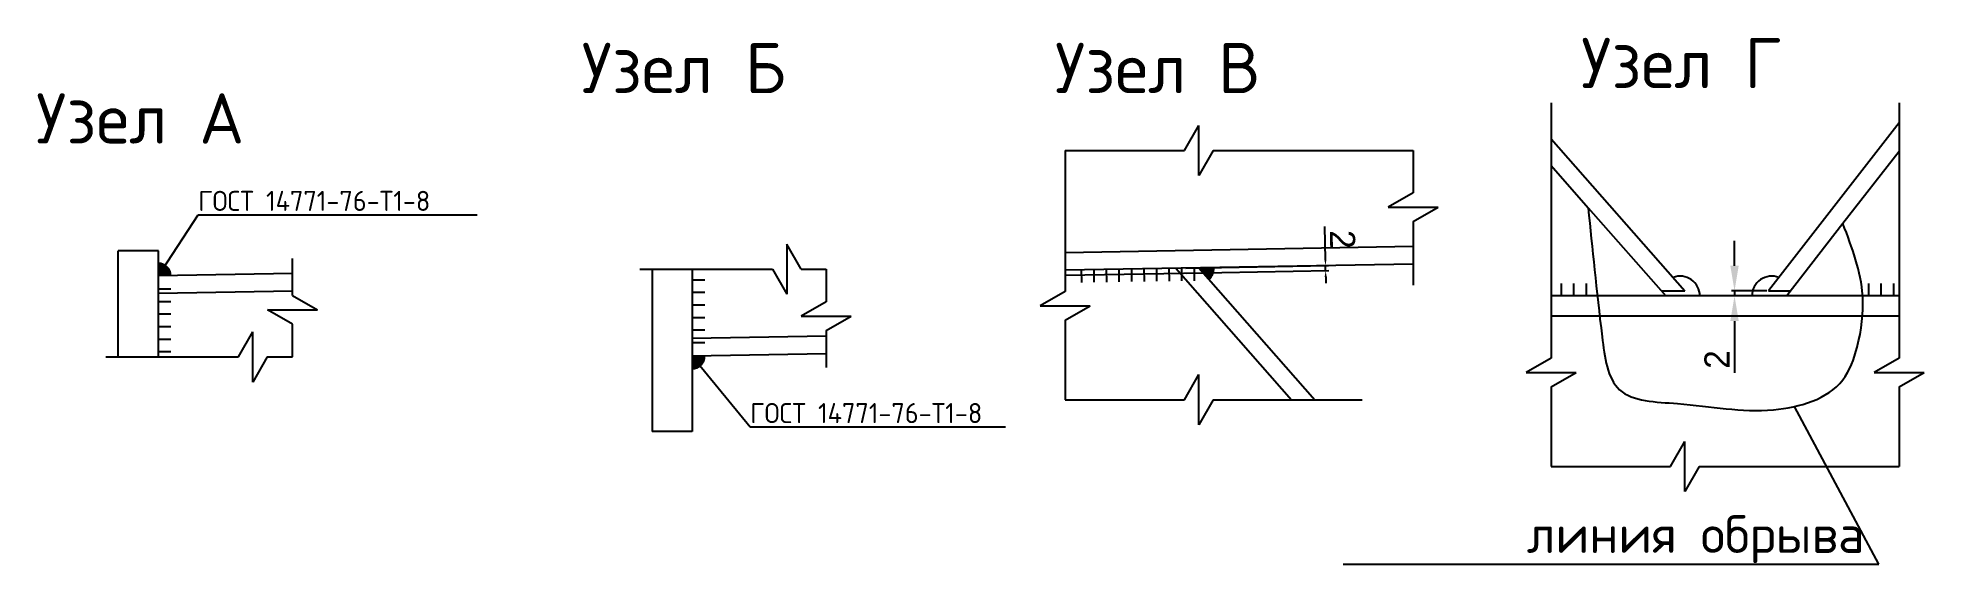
# Model space of a CAD drawing. Header units: millimetres. Extents: x -32 to 720, y -51 to 158.
import ezdxf

# ---------------------------------------------------------------- set-up
doc = ezdxf.new("R2010")
doc.units = ezdxf.units.MM
doc.header["$PDMODE"] = 35
doc.layers.add('Профили', color=150, linetype='Continuous')
doc.layers.add('Стандарт', color=252, linetype='Continuous')
doc.styles.add('GOST-2.304_Type-B', font='GOST Common.ttf')
doc.styles.add('ОСК', font='isocpeur.ttf')
doc.dimstyles.new('ISO-25', dxfattribs={"dimtxt": 2.5, "dimasz": 2.5, "dimexe": 1.25, "dimexo": 0.625, "dimtad": 1, "dimtxsty": 'Standard', "dimcen": 2.5, "dimadec": 0, "dimazin": 0, "dimtfac": 1, "dimtmove": 0, "dimatfit": 3, "dimfxl": 1, "dimarcsym": 0})

# ---------------------------------------------------------------- blocks, each defined once
blk = doc.blocks.new('*D2')
at = {"layer": 'Defpoints', "color": 0, "transparency": 16777216}
for p in [(644.5318987019612, 55.43740505464486), (658.046833123721, 57.43740505464487), (658.046833123721, 55.43740505464487)]:
    blk.add_point(p, dxfattribs=at)
at = {"layer": 'Стандарт', "color": 0, "lineweight": -2, "transparency": 16777216}
for p, q in [((644.5318987019612, 67.43740505464486), (644.5318987019612, 77.43740505464486)), ((657.421833123721, 57.43740505464487), (643.2818987019612, 57.43740505464486)), ((657.421833123721, 55.43740505464487), (643.2818987019612, 55.43740505464486)), ((644.5318987019612, 57.43740505464486), (644.5318987019612, 55.43740505464486)), ((644.5318987019612, 45.43740505464486), (644.5318987019612, 24.77073838797819))]:
    blk.add_line(p, q, dxfattribs=at)
at = {"layer": 'Стандарт', "color": 0, "transparency": 16777216}
for points in [[(642.8652320352945, 67.43740505464486), (646.1985653686278, 67.43740505464486), (644.5318987019612, 57.43740505464486)], [(642.8652320352945, 45.43740505464486), (646.1985653686278, 45.43740505464486), (644.5318987019612, 55.43740505464486)]]:
    blk.add_solid(points, dxfattribs=at)
at = {"layer": 'Стандарт', "color": 0, "transparency": 16777216, "insert": (637.531898701961, 30.10407172131134), "char_height": 10, "attachment_point": 5, "rotation": 90}
blk.add_mtext('2', dxfattribs=at)
blk = doc.blocks.new('*D3')
at = {"layer": 'Defpoints', "color": 0, "transparency": 16777216}
for p in [(425.1573156860047, 66.49173836122526), (425.1923103278605, 64.49204454090105), (481.4244659501531, 67.4764134908531)]:
    blk.add_point(p, dxfattribs=at)
at = {"layer": 'Стандарт', "color": 0, "lineweight": -2, "transparency": 16777216}
for p, q in [((481.3807226478333, 69.97603076625792), (481.1503412556156, 83.14068175005659)), ((425.782220004856, 66.50267418680521), (482.6742745878556, 67.49828514201302)), ((425.8172146467118, 64.502980366481), (482.7092692297114, 65.49859132168882)), ((481.459460592009, 65.47671967052891), (481.4244659501531, 67.4764134908531)), ((481.5032038943288, 62.9771023951241), (481.5469471966486, 60.47748511971929))]:
    blk.add_line(p, q, dxfattribs=at)
at = {"layer": 'Стандарт', "color": 0, "transparency": 16777216}
for points in [[(481.7973255270675, 69.98332131664455), (480.9641197685992, 69.96874021587128), (481.4244659501531, 67.4764134908531)], [(481.919806773563, 62.98439294551073), (481.0866010150947, 62.96981184473746), (481.459460592009, 65.47671967052891)]]:
    blk.add_solid(points, dxfattribs=at)
at = {"layer": 'Стандарт', "color": 0, "transparency": 16777216, "insert": (488.242588671698, 77.93064614235514), "char_height": 10, "attachment_point": 5, "rotation": 271.0025738037654}
blk.add_mtext('2', dxfattribs=at)

msp = doc.modelspace()

# ---------------------------------------------------------------- hatches: boundary and pattern name
at = {"layer": 'Профили'}
h = msp.add_hatch(color=256, dxfattribs=at)
h.dxf.hatch_style = 1
h.paths.add_polyline_path([(15.99999999994179, 68.38075637668226), (15.99999999994179, 63.38075637668226), (20.99923455074895, 63.46824298132196, 0.4090976915103756)])
h = msp.add_hatch(color=256, dxfattribs=at)
h.dxf.hatch_style = 1
h.paths.add_polyline_path([(436.9430144220823, 66.69798808910855), (430.9405575916753, 66.59294509457504), (434.9097304186434, 62.08892587826267, 0.2199302055146235)])
h = msp.add_hatch(color=256, dxfattribs=at)
h.dxf.hatch_style = 1
edge = h.paths.add_edge_path()
edge.add_line((228.8477120840107, 26.48571344339507), (228.8477120840107, 31.4520315689515))
edge.add_line((228.8477120840107, 31.4520315689515), (233.8469466348179, 31.5395181735912))
edge.add_arc((228.903028048866, 31.43052394239203), 4.945119890048713, -90.64092226178212, 1.2629451485706227, ccw=False)

# ---------------------------------------------------------------- linework, layer by layer
for p, q in [((571.3877046224079, 132.3620549375828), (571.3877046224079, 30.61461811129084)), ((710.1979984179488, 132.3620549375828), (710.1979984179488, 30.61461811129084)), ((425.2089367658482, 113.363183023821), (430.9159103180864, 123.363183023821)), ((430.9159103180864, 103.363183023821), (430.9159103180864, 123.363183023821)), ((710.197998418007, 124.412890053567), (658.0468331237207, 57.43740505464484)), ((377.5726058056462, 113.363183023821), (377.5726058056462, 57.23886796378611)), ((377.5726058056462, 113.363183023821), (425.2089367658482, 113.363183023821)), ((436.6228838700918, 113.363183023821), (430.9159103180864, 103.363183023821)), ((436.62288387015, 113.363183023821), (516.3828996012453, 113.363183023821)), ((516.3828996012453, 113.363183023821), (516.3828996012453, 96.52778487585783)), ((571.3877046224079, 117.9641859658313), (624.7270094874548, 57.43740505464484)), ((710.1979984179488, 113.019187755317), (687.7796682810877, 84.22829640497912)), ((571.3877046223497, 107.3766824643517), (586.198654382024, 90.56995591521809)), ((516.3828996013035, 96.52778487589057), (506.3828996013035, 90.82081132388521)), ((506.3828996013035, 90.82081132388521), (526.3828996013035, 90.82081132388521)), ((516.3828996013035, 85.11383777164701), (526.3828996013035, 90.82081132388521)), ((586.198654382024, 90.56995591521809), (617.1592607917846, 55.43740505464484)), ((516.3828996012453, 85.11383777162155), (516.3828996012453, 59.70870049106088)), ((687.7796682810877, 84.22829640497548), (665.3613381442847, 55.43740505464484)), ((266.5683915251284, 76.09746937394812), (266.5683915251284, 56.09746937394812)), ((272.2753650771338, 66.09746937394812), (266.5683915251284, 76.09746937394812)), ((-5.820766091346741e-11, 31.13953875133302), (-5.820766091346741e-11, 73.38075637668226)), ((15.99999999994179, 73.38075637668226), (-5.820766091346741e-11, 73.38075637668226)), ((15.99999999994179, 73.38075637668226), (-5.820766091346741e-11, 73.38075637668226)), ((15.99999999988358, 31.13953875133302), (15.99999999994179, 73.38075637668226)), ((69.46343280514702, 55.58292541896662), (69.46343280508881, 70.34746589779388)), ((516.3828996012453, 75.089257872698), (377.5726058056462, 72.66007773125784)), ((516.3828996012453, 68.08818607975445), (377.5726058056462, 65.65900593831248)), ((69.46343280514702, 64.31636645077378), (15.99999999994179, 63.38075637668226)), ((207.9317560754134, 66.09746937394812), (260.8614179729484, 66.09746937394812)), ((212.8477120840689, 66.09746937394812), (212.8477120840689, 1.452031568951497)), ((228.8477120839525, 66.09746937394812), (228.8477120840689, 1.452031568951497)), ((233.8477120840689, 61.73169733735267), (228.8477120840689, 61.73169733735267)), ((260.8614179728902, 66.09746937394812), (266.5683915251284, 56.09746937394812)), ((272.2753650771338, 66.09746937394812), (282.3111448892159, 66.09746937394812)), ((282.3111448892159, 66.09746937394812), (282.3111448892159, 53.06802981062356)), ((377.5726058056462, 63.65869971175562), (432.6765576551552, 64.62301886912974)), ((384.2014219427365, 60.83009810905241), (384.1286312415032, 65.8295682323569)), ((384.2022347506136, 60.7742721769373), (384.1294440493803, 65.77374230024179)), ((389.200892066001, 60.90288881028937), (389.1281013647676, 65.90235893359386)), ((389.201704873878, 60.84706287817426), (389.1289141726447, 65.84653300147875)), ((394.2003621893236, 60.97567951152632), (394.1275714880903, 65.97514963483081)), ((394.2011749972007, 60.91985357941121), (394.1283842959674, 65.9193237027157)), ((399.1998323126463, 61.04847021276328), (399.127041611413, 66.04794033606777)), ((404.1993024359108, 61.12126091399296), (404.1265117346775, 66.12073103729745)), ((409.1987725592335, 61.19405161522627), (409.1259818580002, 66.19352173853076)), ((414.1982426825562, 61.26684231645959), (414.1254519813228, 66.26631243976408)), ((419.1977128058788, 61.33963301769654), (419.1249221046455, 66.33910314100103)), ((421.7520111051272, 66.4321455310619), (467.8750499163871, 14.09402316233172)), ((424.1971829292015, 61.4124237189335), (424.1243922279682, 66.41189384223799)), ((429.1966530525242, 61.48521442017045), (429.1238623512909, 66.48468454347494)), ((430.9405575916753, 66.59294509457686), (477.2053012287361, 14.09402316233172)), ((575.4798010252416, 55.43740505464484), (575.4798010252416, 60.43740505464484)), ((580.4798010252416, 55.43740505464484), (580.4798010252416, 60.43740505464484)), ((585.4798010252416, 55.43740505464484), (585.4798010252416, 60.43740505464484)), ((698.056199669838, 55.43740505464484), (698.056199669838, 60.43740505464484)), ((703.056199669838, 55.43740505464484), (703.056199669838, 60.43740505464484)), ((708.056199669838, 55.43740505464484), (708.056199669838, 60.43740505464484)), ((20.99999999994179, 58.10109060828108), (15.99999999994179, 58.10109060828108)), ((69.46343280508881, 57.31529465782296), (15.99999999988358, 56.37968458373507)), ((20.99999999994179, 53.10109060828108), (15.99999999994179, 53.10109060828108)), ((69.46343280508881, 55.58292541895935), (79.46343280508881, 49.87595186672115)), ((233.8477120840689, 56.73169733735267), (228.8477120840689, 56.73169733735267)), ((282.3111448892741, 53.06802981056535), (272.3111448892741, 47.36105625855998)), ((377.5726058057044, 57.2388679637279), (367.5726058057044, 51.53189441172253)), ((710.197998418007, 55.43740505464484), (571.3877046224079, 55.43740505464484)), ((615.3967581752222, 57.43740505464484), (624.7270094874548, 57.43740505464484)), ((658.0468331237207, 57.43740505464484), (666.9186591638718, 57.43740505464484)), ((20.99999999994179, 48.10109060828108), (15.99999999994179, 48.10109060828108)), ((59.46343280508881, 49.87595186672115), (79.46343280508881, 49.87595186672115)), ((69.46343280508881, 44.16897831471579), (59.46343280508881, 49.87595186672115)), ((233.8477120840689, 51.73169733735267), (228.8477120840689, 51.73169733735267)), ((233.8477120840689, 46.73169733735267), (228.8477120840689, 46.73169733735267)), ((272.3111448892741, 47.36105625855998), (292.3111448892741, 47.36105625855998)), ((282.3111448892741, 41.65408270632179), (292.3111448892741, 47.36105625855998)), ((367.5726058057044, 51.53189441172253), (387.5726058057044, 51.53189441172253)), ((377.5726058057044, 45.82492085948434), (387.5726058057044, 51.53189441172253)), ((377.5726058056462, 45.82492085945887), (377.572605805588, 14.0940231623299)), ((571.3877046224079, 47.43740505463757), (590.7277977917693, 47.43740505463757)), ((590.7277977917693, 47.43740505463757), (695.5820703519275, 47.4374050546412)), ((695.5820703519275, 47.4374050546412), (710.197998418007, 47.4374050546412)), ((20.99999999994179, 43.10109060828108), (15.99999999994179, 43.10109060828108)), ((20.99999999994179, 38.10109060828108), (15.99999999994179, 38.10109060828108)), ((48.01370588870486, 31.13953875133302), (53.72067944094306, 41.13953875133302)), ((53.72067944094306, 21.13953875133302), (53.72067944094306, 41.13953875133302)), ((69.46343280508881, 31.13953875133302), (69.46343280508881, 44.16897831465758)), ((233.8477120840689, 41.73169733735267), (228.8477120840689, 41.73169733735267)), ((282.3111448892159, 39.38871343599749), (228.8477120839525, 38.45310336189868)), ((282.3111448892159, 41.65408270629632), (282.3111448892159, 26.88954222748725)), ((-4.915956008713692, 31.13953875133302), (48.01370588870486, 31.13953875133302)), ((20.99999999994179, 33.10109060828108), (15.99999999994179, 33.10109060828108)), ((59.42765299294842, 31.13953875133302), (53.72067944094306, 21.13953875133302)), ((59.42765299300663, 31.13953875133302), (69.46343280508881, 31.13953875133302)), ((233.8477120840689, 36.73169733735267), (228.8477120840689, 36.73169733735267)), ((282.3111448892159, 32.3876416430503), (228.8477120840107, 31.4520315689515)), ((571.3877046224661, 30.61461811123263), (561.3877046224661, 24.90764455922726)), ((710.197998418007, 30.61461811123263), (700.197998418007, 24.90764455922726)), ((425.20893676579, 14.0940231623299), (430.9159103180282, 24.0940231623299)), ((430.9159103180282, 4.094023162329904), (430.9159103180282, 24.0940231623299)), ((561.3877046224661, 24.90764455922726), (581.3877046224661, 24.90764455922726)), ((571.3877046224661, 19.20067100698907), (581.3877046224661, 24.90764455922726)), ((700.197998418007, 24.90764455922726), (720.197998418007, 24.90764455922726)), ((710.197998418007, 19.20067100698907), (720.197998418007, 24.90764455922726)), ((571.3877046224079, 19.2006710069636), (571.3877046223497, -12.53022669016536)), ((710.1979984179488, 19.2006710069636), (710.1979984179488, -12.53022669016536)), ((377.572605805588, 14.0940231623299), (425.20893676579, 14.0940231623299)), ((436.6228838700335, 14.0940231623299), (430.9159103180282, 4.094023162329904)), ((436.6228838700918, 14.0940231623299), (496.054652299732, 14.0940231623299)), ((702.1043521530228, -51.42965110343721), (668.4438870615559, 11.39251405486357)), ((228.8477120840689, 1.452031568951497), (212.8477120840689, 1.452031568951497)), ((228.8477120840689, 1.452031568951497), (212.8477120840689, 1.452031568951497)), ((619.0240355825517, -12.53022669016536), (624.7310091347899, -2.530226690165364)), ((624.7310091347899, -22.53022669016536), (624.7310091347899, -2.530226690165364)), ((571.3877046223497, -12.53022669016536), (619.0240355825517, -12.53022669016536)), ((630.4379826867953, -12.53022669016536), (624.7310091347899, -22.53022669016536)), ((630.4379826868535, -12.53022669016536), (710.1979984179488, -12.53022669016536)), ((488.5048566560145, -51.42965110343721), (702.1043521530228, -51.42965110343721))]:
    msp.add_line(p, q, dxfattribs=at)
for centre, radius, start, end in [((15.99999999994179, 63.38075637668226), 5, 1.002573803785072, 90), ((430.9405575916753, 66.59294509457504), 6.003375886230732, 311.3881571847433, 1.002573803785072), ((622.8603420010768, 55.43740505464484), 7.862760461182869, 0, 111.1277398847557), ((659.3662588358275, 55.43740505464484), 7.862760461182869, 68.87226011513164, 180), ((228.8527754234965, 31.45006287121942), 4.994972306193361, 269.9419199933793, 1.026168913324925)]:
    msp.add_arc(centre, radius, start, end, dxfattribs=at)
msp.add_spline([(586.198654382024, 90.56995591521445), (591.717282588128, 39.16852263053261), (598.6659563658759, 18.07806488598544), (621.739139720099, 12.57168921869561), (660.1227170650382, 10.12441114435751), (687.6860885841306, 21.95316233212907), (693.4028297462501, 35.00483107177388), (695.6497170350049, 55.43740505464484), (687.7796682810877, 84.22829640497912)], degree=3, dxfattribs=at)
at = {"layer": 'Стандарт', "color": 4, "linetype": 'Continuous'}
for p, q in [((17.63754592013913, 65.89440777637927), (31.89386228877629, 87.77801369683584)), ((230.7577726314759, 29.13252416871829), (252.0195456730107, 3.266354023609892))]:
    msp.add_line(p, q, dxfattribs=at)
at = {"layer": 'Стандарт', "color": 4}
for p, q in [((31.89386228877629, 87.77801369683584), (143.1150744099884, 87.77801369683584)), ((252.0195456730107, 3.266354023609892), (353.8589396124047, 3.266354023609892))]:
    msp.add_line(p, q, dxfattribs=at)
at = {"layer": 'Стандарт', "color": 4, "linetype": 'Continuous'}
for points in [[(15.99999999992801, 63.38075637668202), (17.63754592013913, 65.89440777637927), (17.21860402018959, 66.16733209641446)], [(228.8527754234965, 31.45006287121942), (230.7577726314759, 29.13252416871829), (231.1440290818928, 29.45002370338153)]]:
    msp.add_solid(points, dxfattribs=at)

# ---------------------------------------------------------------- texts
at = {"layer": 'Профили', "width": 394.3384343010266, "attachment_point": 1, "style": 'ОСК'}
for s, insert, char_height in [('Узел Г', (583.304793733696, 158.1991984011311), 20), ('Узел Б', (184.7356364007574, 156.215859636548), 20), ('Узел В', (373.4938939132262, 156.215859636548), 20), ('Узел А', (-32.82758282008581, 136.1252622435568), 20), ('линия обрыва', (561.6883600389701, -31.92965110343721), 15)]:
    msp.add_mtext(s, dxfattribs=dict(at, insert=insert, char_height=char_height))
at = {"layer": 'Стандарт', "color": 4, "style": 'GOST-2.304_Type-B'}
for p in [(31.89386228877629, 89.27801369683584), (252.0195456730108, 4.766354023609892)]:
    msp.add_text('ГОСТ 14771-76-Т1-8', height=8, dxfattribs=at).set_placement(p)

# ---------------------------------------------------------------- dimensions: what is measured, and where the dimension line sits
at = {"layer": 'Стандарт', "color": 4}
dim = msp.add_aligned_dim(p1=(425.1923103278605, 64.49204454090103), p2=(425.1573156860046, 66.49173836122525), distance=-56.27576551197836, dimstyle='ISO-25', override={"dimtxt": 10, "dimgap": 2}, dxfattribs=at)
dim.commit()
dim.dimension.update_dxf_attribs({"geometry": '*D3', "text_midpoint": (488.242588671698, 77.93064614235514)})
dim = msp.add_linear_dim(base=(644.5318987019612, 55.43740505464486), p1=(658.0468331237207, 57.43740505464484), p2=(658.0468331237207, 55.43740505464484), angle=90, dimstyle='ISO-25', override={"dimtxt": 10, "dimasz": 10, "dimgap": 2}, dxfattribs=at)
dim.commit()
dim.dimension.update_dxf_attribs({"geometry": '*D2', "text_midpoint": (637.531898701961, 30.10407172131134)})

doc.saveas('drawing.dxf')
